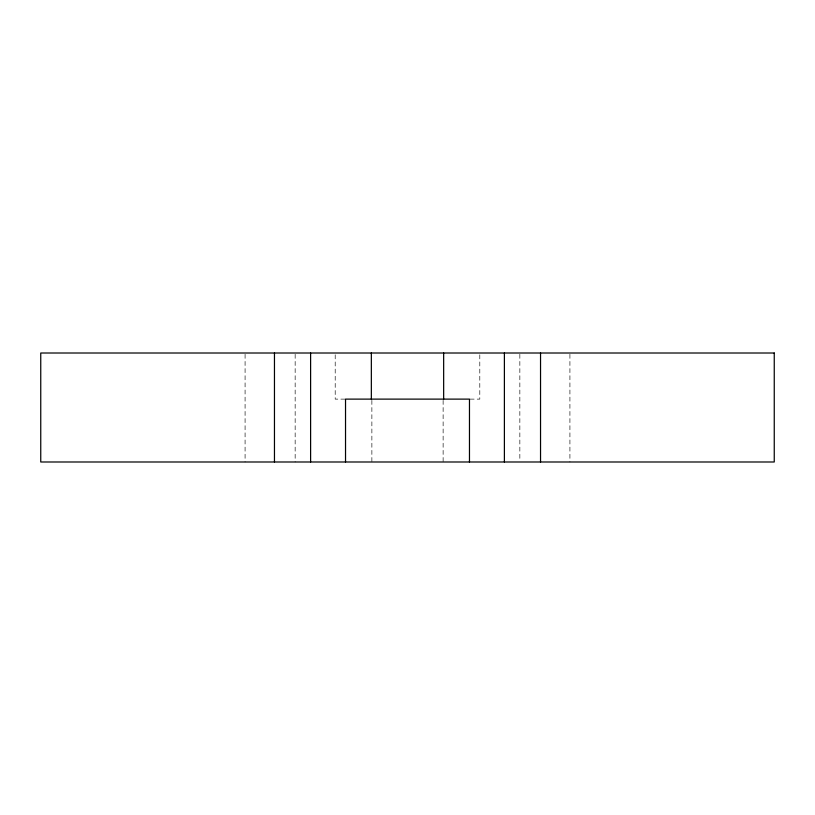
<?xml version="1.0" encoding="UTF-8"?>
<svg xmlns="http://www.w3.org/2000/svg" width="815" height="815" viewBox="0 0 815 815"><rect width="100%" height="100%" fill="white"/><g stroke="black" fill="none" stroke-linecap="round" stroke-linejoin="round"><path stroke-width="0.61" stroke-dasharray="4.08 3.06" d="M344.939 399.116L335.199 399.116L335.199 354.26M470.061 399.116L479.801 399.116L479.801 354.26M569.919 354.281L569.919 461.993M519.848 354.281L519.848 460.72M443.126 400.379L443.126 461.993M371.874 400.379L371.874 461.993M295.152 354.281L295.152 461.993M245.081 354.281L245.081 461.993"/><path stroke-width="1.22" d="M540.539 353.007L540.539 461.993M504.393 353.007L504.393 461.993M469.471 461.993L469.471 399.116L345.529 399.116L345.529 461.993M443.655 353.007L443.655 399.116M371.345 353.007L371.345 399.116M310.607 353.007L310.607 461.993M274.461 353.007L274.461 461.993M774.25 353.007L40.75 353.007L40.75 461.993L774.25 461.993L774.25 353.007"/></g></svg>
